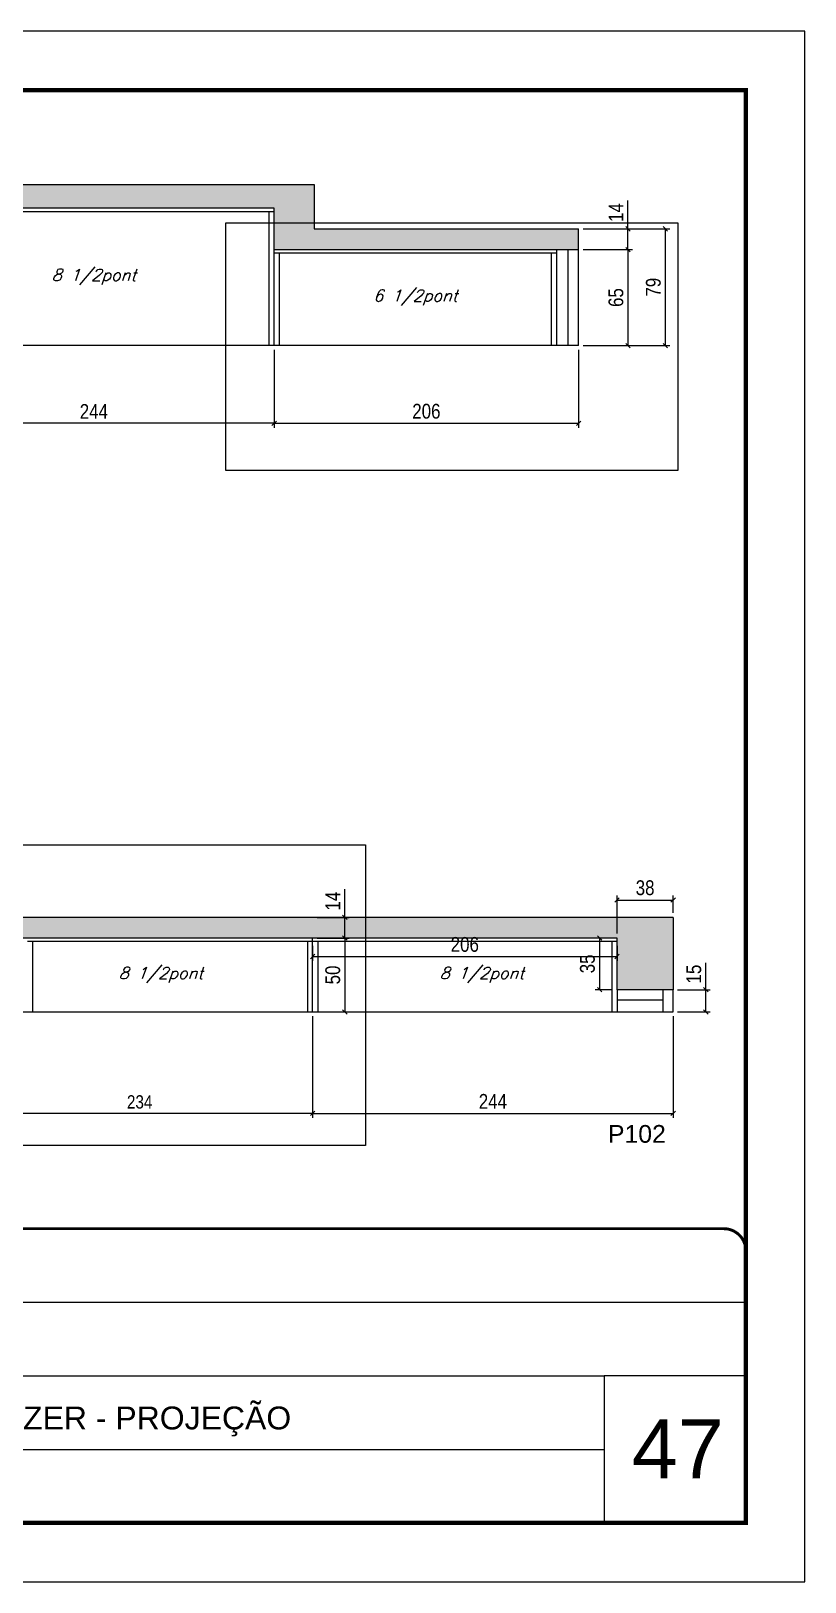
# Model space of a CAD drawing. Extents: x 2603 to 22413, y 1253 to 30260.
# Drawn here: x 6734 to 7258, y 16185 to 17235 of the extents above; entities that cross this region are included whole.
import ezdxf

# ---------------------------------------------------------------- set-up
doc = ezdxf.new("R2010")
doc.units = 0
doc.linetypes.add('CONTINUO', pattern=[0])
doc.linetypes.add('DASHED', pattern=[0.75, 0.5, -0.25])
for name, color, linetype in [('5', 5, 'Continuous'), ('COTA', 241, 'Continuous'), ('Painéis', 200, 'Continuous'), ('SARR_2.2x7', 40, 'Continuous'), ('SARR_3.5x7', 81, 'Continuous'), ('texto', 7, 'Continuous')]:
    doc.layers.add(name, color=color, linetype=linetype)
for name, color, linetype, lineweight in [('CARIMBO', 255, 'Continuous', 9), ('Folhas', 255, 'Continuous', 9), ('SARRAFO DE PRESSAO', 251, 'DASHED', 9)]:
    doc.layers.add(name, color=color, linetype=linetype, lineweight=lineweight)
doc.styles.add('ARIAL', font='arial.ttf')
doc.styles.add('COTA TECNICA', font='techl___.ttf', dxfattribs={"height": 10})
doc.styles.add('COTA TECNICA-50', font='techl___.ttf', dxfattribs={"height": 9})
doc.styles.add('Romans', font='romans.shx')
doc.styles.get("Standard").update_dxf_attribs({"font": 'arial.ttf'})
doc.dimstyles.new('COTA PAINEL-50', dxfattribs={"dimtxt": 9, "dimasz": 3, "dimexe": 3, "dimexo": 3, "dimgap": 3, "dimtad": 1, "dimdec": 1, "dimzin": 12, "dimdsep": 46, "dimtxsty": 'COTA TECNICA-50', "dimblk1": 'OBLIQUE', "dimblk2": 'OBLIQUE', "dimsah": 1, "dimcen": 0.9, "dimclrd": 4, "dimclre": 4, "dimclrt": 240, "dimadec": 1, "dimazin": 3, "dimtfac": 1, "dimtdec": 1, "dimtmove": 0, "dimatfit": 3, "dimfxl": 1, "dimtolj": 1, "dimtzin": 12, "dimarcsym": 0})
doc.dimstyles.new('PAINEL', dxfattribs={"dimtxt": 10, "dimasz": 3, "dimexe": 3, "dimexo": 3, "dimgap": 3, "dimtad": 1, "dimdec": 1, "dimzin": 12, "dimdsep": 46, "dimtxsty": 'COTA TECNICA', "dimblk1": 'OBLIQUE', "dimblk2": 'OBLIQUE', "dimsah": 1, "dimcen": 0.9, "dimclrd": 4, "dimclre": 4, "dimclrt": 240, "dimadec": 1, "dimazin": 3, "dimtfac": 1, "dimtdec": 1, "dimtmove": 0, "dimatfit": 3, "dimfxl": 1, "dimtolj": 1, "dimtzin": 12, "dimarcsym": 0})

# ---------------------------------------------------------------- blocks, each defined once
blk = doc.blocks.new('9999999999')
at = {"color": 30, "linetype": 'CONTINUO'}
for p, q in [((98564.6, 34379.6), (99584, 34379.6)), ((98564.6, 34329.8), (99488, 34329.8)), ((99584, 34329.8), (99488, 34329.8)), ((99488, 34329.8), (99488, 34230.2)), ((98564.6, 34280), (99488, 34280))]:
    blk.add_line(p, q, dxfattribs=at)
at = {"color": 30, "linetype": 'CONTINUO', "const_width": 2}
blk.add_lwpolyline([(99584, 34230.2), (99584, 34414.4, 0.414214), (99569, 34429.4), (98229, 34429.4, 0.414214), (98214, 34414.4), (98214, 34245.2, 0.414214), (98229, 34230.2), (99584, 34230.2)], format="xyb", dxfattribs=at)
at = {"layer": 'Folhas'}
blk.add_lwpolyline([(98139, 34190.2), (99624, 34190.2), (99624, 35240.2), (98139, 35240.2)], close=True, dxfattribs=at)
at = {"layer": 'Folhas', "color": 30, "const_width": 3}
blk.add_lwpolyline([(98214, 34230.2), (99584, 34230.2), (99584, 35200.2), (98214, 35200.2)], close=True, dxfattribs=at)
at = {"color": 7, "linetype": 'Continuous', "ltscale": 5, "style": 'ARIAL'}
blk.add_text('BUSINESS CENTER E LAZER - PROJEÇÃO', height=15.483, dxfattribs=at).set_placement((98837.7, 34293.5))
blk = doc.blocks.new('_Oblique')
at = {"color": 0, "linetype": 'ByBlock', "lineweight": -2}
blk.add_line((-0.5, -0.5), (0.5, 0.5), dxfattribs=at)
blk = doc.blocks.new('*D1923')
at = {"layer": 'COTA', "color": 4, "linetype": 'ByBlock', "lineweight": -2, "transparency": 16777216}
for p, q in [((6898.8, 17018.9), (6898.8, 16966.3)), ((7104.8, 17018.9), (7104.8, 16966.3)), ((6898.8, 16969.3), (7104.8, 16969.3))]:
    blk.add_line(p, q, dxfattribs=at)
at = {"layer": 'Defpoints', "color": 0, "linetype": 'ByBlock', "transparency": 16777216}
for p in [(6898.8, 17021.9), (7104.8, 17021.9), (7104.8, 16969.3)]:
    blk.add_point(p, dxfattribs=at)
at = {"layer": 'COTA', "color": 4, "linetype": 'ByBlock', "lineweight": -2, "transparency": 16777216, "xscale": 3, "yscale": 3, "zscale": 3, "rotation": 180}
blk.add_blockref('_Oblique', (6898.8, 16969.3), dxfattribs=at)
at = {"layer": 'COTA', "color": 4, "linetype": 'ByBlock', "lineweight": -2, "transparency": 16777216, "xscale": 3, "yscale": 3, "zscale": 3}
blk.add_blockref('_Oblique', (7104.8, 16969.3), dxfattribs=at)
at = {"layer": 'COTA', "color": 240, "linetype": 'ByBlock', "transparency": 16777216, "insert": (7001.8, 16977.4), "char_height": 10, "attachment_point": 5, "style": 'COTA TECNICA'}
blk.add_mtext('\\A1;206', dxfattribs=at)
blk = doc.blocks.new('*D1924')
at = {"layer": 'COTA', "color": 4, "linetype": 'ByBlock', "lineweight": -2, "transparency": 16777216}
for p, q in [((6654.8, 17018.9), (6654.8, 16966.3)), ((6898.8, 17018.9), (6898.8, 16966.3)), ((6898.8, 16969.3), (6654.8, 16969.3))]:
    blk.add_line(p, q, dxfattribs=at)
at = {"layer": 'Defpoints', "color": 0, "linetype": 'ByBlock', "transparency": 16777216}
for p in [(6654.8, 17021.9), (6898.8, 17021.9), (6654.8, 16969.3)]:
    blk.add_point(p, dxfattribs=at)
at = {"layer": 'COTA', "color": 4, "linetype": 'ByBlock', "lineweight": -2, "transparency": 16777216, "xscale": 3, "yscale": 3, "zscale": 3, "rotation": 180}
blk.add_blockref('_Oblique', (6654.8, 16969.3), dxfattribs=at)
at = {"layer": 'COTA', "color": 4, "linetype": 'ByBlock', "lineweight": -2, "transparency": 16777216, "xscale": 3, "yscale": 3, "zscale": 3}
blk.add_blockref('_Oblique', (6898.8, 16969.3), dxfattribs=at)
at = {"layer": 'COTA', "color": 240, "linetype": 'ByBlock', "transparency": 16777216, "insert": (6776.8, 16977.3), "char_height": 10, "attachment_point": 5, "style": 'COTA TECNICA'}
blk.add_mtext('\\A1;244', dxfattribs=at)
blk = doc.blocks.new('*D2005')
at = {"layer": 'COTA', "color": 4, "linetype": 'ByBlock', "lineweight": -2, "transparency": 16777216}
for p, q in [((7107.8, 17086.9), (7141.2, 17086.9)), ((7138.2, 17086.9), (7138.2, 17021.9)), ((7107.8, 17021.9), (7141.2, 17021.9))]:
    blk.add_line(p, q, dxfattribs=at)
at = {"layer": 'Defpoints', "color": 0, "linetype": 'ByBlock', "transparency": 16777216}
for p in [(7104.8, 17086.9), (7104.8, 17021.9), (7138.2, 17021.9)]:
    blk.add_point(p, dxfattribs=at)
at = {"layer": 'COTA', "color": 4, "linetype": 'ByBlock', "lineweight": -2, "transparency": 16777216, "xscale": 3, "yscale": 3, "zscale": 3}
for p, rotation in [((7138.2, 17086.9), 90), ((7138.2, 17021.9), 270)]:
    blk.add_blockref('_Oblique', p, dxfattribs=dict(at, rotation=rotation))
at = {"layer": 'COTA', "color": 240, "linetype": 'ByBlock', "transparency": 16777216, "insert": (7130.1, 17054.4), "char_height": 10, "attachment_point": 5, "rotation": 90, "style": 'COTA TECNICA'}
blk.add_mtext('\\A1;65', dxfattribs=at)
blk = doc.blocks.new('*D2006')
at = {"layer": 'COTA', "color": 4, "linetype": 'ByBlock', "lineweight": -2, "transparency": 16777216}
for p, q in [((7138.2, 17100.9), (7138.2, 17120)), ((7107.8, 17100.9), (7141.2, 17100.9)), ((7138.2, 17086.9), (7138.2, 17100.9)), ((7107.8, 17086.9), (7141.2, 17086.9))]:
    blk.add_line(p, q, dxfattribs=at)
at = {"layer": 'Defpoints', "color": 0, "linetype": 'ByBlock', "transparency": 16777216}
for p in [(7104.8, 17100.9), (7138.2, 17100.9), (7104.8, 17086.9)]:
    blk.add_point(p, dxfattribs=at)
at = {"layer": 'COTA', "color": 4, "linetype": 'ByBlock', "lineweight": -2, "transparency": 16777216, "xscale": 3, "yscale": 3, "zscale": 3}
for p, rotation in [((7138.2, 17100.9), 90), ((7138.2, 17086.9), 270)]:
    blk.add_blockref('_Oblique', p, dxfattribs=dict(at, rotation=rotation))
at = {"layer": 'COTA', "color": 240, "linetype": 'ByBlock', "transparency": 16777216, "insert": (7130.1, 17112), "char_height": 10, "attachment_point": 5, "rotation": 90, "style": 'COTA TECNICA'}
blk.add_mtext('\\A1;14', dxfattribs=at)
blk = doc.blocks.new('*D2007')
at = {"layer": 'COTA', "color": 4, "linetype": 'ByBlock', "lineweight": -2, "transparency": 16777216}
for p, q in [((7107.8, 17100.9), (7166.5, 17100.9)), ((7163.5, 17021.9), (7163.5, 17100.9)), ((7107.8, 17021.9), (7166.5, 17021.9))]:
    blk.add_line(p, q, dxfattribs=at)
at = {"layer": 'Defpoints', "color": 0, "linetype": 'ByBlock', "transparency": 16777216}
for p in [(7104.8, 17100.9), (7163.5, 17100.9), (7104.8, 17021.9)]:
    blk.add_point(p, dxfattribs=at)
at = {"layer": 'COTA', "color": 4, "linetype": 'ByBlock', "lineweight": -2, "transparency": 16777216, "xscale": 3, "yscale": 3, "zscale": 3}
for p, rotation in [((7163.5, 17100.9), 90), ((7163.5, 17021.9), 270)]:
    blk.add_blockref('_Oblique', p, dxfattribs=dict(at, rotation=rotation))
at = {"layer": 'COTA', "color": 240, "linetype": 'ByBlock', "transparency": 16777216, "insert": (7155.4, 17061.4), "char_height": 10, "attachment_point": 5, "rotation": 90, "style": 'COTA TECNICA'}
blk.add_mtext('\\A1;79', dxfattribs=at)
blk = doc.blocks.new('*D355')
at = {"layer": 'COTA', "color": 4, "linetype": 'ByBlock', "lineweight": -2, "transparency": 16777216}
for p, q in [((6924.8, 16567.8), (6924.8, 16499.1)), ((6690.8, 16552.8), (6690.8, 16499.1)), ((6924.8, 16502.1), (6690.8, 16502.1))]:
    blk.add_line(p, q, dxfattribs=at)
at = {"layer": 'Defpoints', "color": 0, "linetype": 'ByBlock', "transparency": 16777216}
for p in [(6924.8, 16570.8), (6690.8, 16555.8), (6690.8, 16502.1)]:
    blk.add_point(p, dxfattribs=at)
at = {"layer": 'COTA', "color": 4, "linetype": 'ByBlock', "lineweight": -2, "transparency": 16777216, "xscale": 3, "yscale": 3, "zscale": 3, "rotation": 180}
blk.add_blockref('_Oblique', (6690.8, 16502.1), dxfattribs=at)
at = {"layer": 'COTA', "color": 4, "linetype": 'ByBlock', "lineweight": -2, "transparency": 16777216, "xscale": 3, "yscale": 3, "zscale": 3}
blk.add_blockref('_Oblique', (6924.8, 16502.1), dxfattribs=at)
at = {"layer": 'COTA', "color": 240, "linetype": 'ByBlock', "transparency": 16777216, "insert": (6807.8, 16509.8), "char_height": 9, "attachment_point": 5, "style": 'COTA TECNICA-50'}
blk.add_mtext('\\A1;234', dxfattribs=at)
blk = doc.blocks.new('*D1958')
at = {"layer": 'COTA', "color": 4, "linetype": 'ByBlock', "lineweight": -2, "transparency": 16777216}
for p, q in [((6924.8, 16567.8), (6924.8, 16499.1)), ((7168.8, 16567.8), (7168.8, 16499.1)), ((6924.8, 16502.1), (7168.8, 16502.1))]:
    blk.add_line(p, q, dxfattribs=at)
at = {"layer": 'Defpoints', "color": 0, "linetype": 'ByBlock', "transparency": 16777216}
for p in [(6924.8, 16570.8), (7168.8, 16570.8), (7168.8, 16502.1)]:
    blk.add_point(p, dxfattribs=at)
at = {"layer": 'COTA', "color": 4, "linetype": 'ByBlock', "lineweight": -2, "transparency": 16777216, "xscale": 3, "yscale": 3, "zscale": 3, "rotation": 180}
blk.add_blockref('_Oblique', (6924.8, 16502.1), dxfattribs=at)
at = {"layer": 'COTA', "color": 4, "linetype": 'ByBlock', "lineweight": -2, "transparency": 16777216, "xscale": 3, "yscale": 3, "zscale": 3}
blk.add_blockref('_Oblique', (7168.8, 16502.1), dxfattribs=at)
at = {"layer": 'COTA', "color": 240, "linetype": 'ByBlock', "transparency": 16777216, "insert": (7046.8, 16510.2), "char_height": 10, "attachment_point": 5, "style": 'COTA TECNICA'}
blk.add_mtext('\\A1;244', dxfattribs=at)
blk = doc.blocks.new('*D1959')
at = {"layer": 'COTA', "color": 4, "linetype": 'ByBlock', "lineweight": -2, "transparency": 16777216}
for p, q in [((7190.9, 16585.8), (7190.9, 16604.1)), ((7171.8, 16585.8), (7193.9, 16585.8)), ((7190.9, 16570.8), (7190.9, 16585.8)), ((7171.8, 16570.8), (7193.9, 16570.8))]:
    blk.add_line(p, q, dxfattribs=at)
at = {"layer": 'Defpoints', "color": 0, "linetype": 'ByBlock', "transparency": 16777216}
for p in [(7168.8, 16585.8), (7190.9, 16585.8), (7168.8, 16570.8)]:
    blk.add_point(p, dxfattribs=at)
at = {"layer": 'COTA', "color": 4, "linetype": 'ByBlock', "lineweight": -2, "transparency": 16777216, "xscale": 3, "yscale": 3, "zscale": 3}
for p, rotation in [((7190.9, 16585.8), 90), ((7190.9, 16570.8), 270)]:
    blk.add_blockref('_Oblique', p, dxfattribs=dict(at, rotation=rotation))
at = {"layer": 'COTA', "color": 240, "linetype": 'ByBlock', "transparency": 16777216, "insert": (7182.8, 16596.4), "char_height": 10, "attachment_point": 5, "rotation": 90, "style": 'COTA TECNICA'}
blk.add_mtext('\\A1;15', dxfattribs=at)
blk = doc.blocks.new('*D1963')
at = {"layer": 'COTA', "color": 4, "linetype": 'ByBlock', "lineweight": -2, "transparency": 16777216}
for p, q in [((7130.8, 16623.8), (7130.8, 16649.5)), ((7130.8, 16646.5), (7168.8, 16646.5)), ((7168.8, 16637.8), (7168.8, 16649.5))]:
    blk.add_line(p, q, dxfattribs=at)
at = {"layer": 'Defpoints', "color": 0, "linetype": 'ByBlock', "transparency": 16777216}
for p in [(7168.8, 16646.5), (7168.8, 16634.8), (7130.8, 16620.8)]:
    blk.add_point(p, dxfattribs=at)
at = {"layer": 'COTA', "color": 4, "linetype": 'ByBlock', "lineweight": -2, "transparency": 16777216, "xscale": 3, "yscale": 3, "zscale": 3, "rotation": 180}
blk.add_blockref('_Oblique', (7130.8, 16646.5), dxfattribs=at)
at = {"layer": 'COTA', "color": 4, "linetype": 'ByBlock', "lineweight": -2, "transparency": 16777216, "xscale": 3, "yscale": 3, "zscale": 3}
blk.add_blockref('_Oblique', (7168.8, 16646.5), dxfattribs=at)
at = {"layer": 'COTA', "color": 240, "linetype": 'ByBlock', "transparency": 16777216, "insert": (7149.8, 16654.8), "char_height": 10, "attachment_point": 5, "style": 'COTA TECNICA'}
blk.add_mtext('\\A1;38', dxfattribs=at)
blk = doc.blocks.new('*D1968')
at = {"layer": 'COTA', "color": 4, "linetype": 'ByBlock', "lineweight": -2, "transparency": 16777216}
for p, q in [((6927.8, 16620.8), (6949.6, 16620.8)), ((6946.6, 16620.8), (6946.6, 16570.8)), ((6927.8, 16570.8), (6949.6, 16570.8))]:
    blk.add_line(p, q, dxfattribs=at)
at = {"layer": 'Defpoints', "color": 0, "linetype": 'ByBlock', "transparency": 16777216}
for p in [(6924.8, 16620.8), (6924.8, 16570.8), (6946.6, 16570.8)]:
    blk.add_point(p, dxfattribs=at)
at = {"layer": 'COTA', "color": 4, "linetype": 'ByBlock', "lineweight": -2, "transparency": 16777216, "xscale": 3, "yscale": 3, "zscale": 3}
for p, rotation in [((6946.6, 16620.8), 90), ((6946.6, 16570.8), 270)]:
    blk.add_blockref('_Oblique', p, dxfattribs=dict(at, rotation=rotation))
at = {"layer": 'COTA', "color": 240, "linetype": 'ByBlock', "transparency": 16777216, "insert": (6938.5, 16595.8), "char_height": 10, "attachment_point": 5, "rotation": 90, "style": 'COTA TECNICA'}
blk.add_mtext('\\A1;50', dxfattribs=at)
blk = doc.blocks.new('*D1978')
at = {"layer": 'COTA', "color": 4, "linetype": 'ByBlock', "lineweight": -2, "transparency": 16777216}
for p, q in [((7127.8, 16620.8), (7116, 16620.8)), ((7119, 16620.8), (7119, 16585.8)), ((7127.8, 16585.8), (7116, 16585.8))]:
    blk.add_line(p, q, dxfattribs=at)
at = {"layer": 'Defpoints', "color": 0, "linetype": 'ByBlock', "transparency": 16777216}
for p in [(7130.8, 16620.8), (7119, 16585.8), (7130.8, 16585.8)]:
    blk.add_point(p, dxfattribs=at)
at = {"layer": 'COTA', "color": 4, "linetype": 'ByBlock', "lineweight": -2, "transparency": 16777216, "xscale": 3, "yscale": 3, "zscale": 3}
for p, rotation in [((7119, 16620.8), 90), ((7119, 16585.8), 270)]:
    blk.add_blockref('_Oblique', p, dxfattribs=dict(at, rotation=rotation))
at = {"layer": 'COTA', "color": 240, "linetype": 'ByBlock', "transparency": 16777216, "insert": (7110.8, 16603.3), "char_height": 10, "attachment_point": 5, "rotation": 90, "style": 'COTA TECNICA'}
blk.add_mtext('\\A1;35', dxfattribs=at)
blk = doc.blocks.new('*D1559')
at = {"layer": 'COTA', "color": 4, "linetype": 'ByBlock', "lineweight": -2, "transparency": 16777216}
for p, q in [((6946.6, 16634.8), (6946.6, 16653.9)), ((6927.8, 16634.8), (6949.6, 16634.8)), ((6946.6, 16620.8), (6946.6, 16634.8)), ((6927.8, 16620.8), (6949.6, 16620.8))]:
    blk.add_line(p, q, dxfattribs=at)
at = {"layer": 'Defpoints', "color": 0, "linetype": 'ByBlock', "transparency": 16777216}
for p in [(6924.8, 16634.8), (6946.6, 16634.8), (6924.8, 16620.8)]:
    blk.add_point(p, dxfattribs=at)
at = {"layer": 'COTA', "color": 4, "linetype": 'ByBlock', "lineweight": -2, "transparency": 16777216, "xscale": 3, "yscale": 3, "zscale": 3}
for p, rotation in [((6946.6, 16634.8), 90), ((6946.6, 16620.8), 270)]:
    blk.add_blockref('_Oblique', p, dxfattribs=dict(at, rotation=rotation))
at = {"layer": 'COTA', "color": 240, "linetype": 'ByBlock', "transparency": 16777216, "insert": (6938.5, 16645.8), "char_height": 10, "attachment_point": 5, "rotation": 90, "style": 'COTA TECNICA'}
blk.add_mtext('\\A1;14', dxfattribs=at)
blk = doc.blocks.new('*D3304')
at = {"layer": 'COTA', "color": 4, "lineweight": -2, "transparency": 16777216}
for p, q in [((6924.8, 16615.6), (6924.8, 16605.3)), ((7130.8, 16615.6), (7130.8, 16605.3)), ((6924.8, 16608.3), (7130.8, 16608.3))]:
    blk.add_line(p, q, dxfattribs=at)
at = {"layer": 'Defpoints', "color": 0, "transparency": 16777216}
for p in [(6924.8, 16618.6), (7130.8, 16618.6), (7130.8, 16608.3)]:
    blk.add_point(p, dxfattribs=at)
at = {"layer": 'COTA', "color": 4, "lineweight": -2, "transparency": 16777216, "xscale": 3, "yscale": 3, "zscale": 3, "rotation": 180}
blk.add_blockref('_Oblique', (6924.8, 16608.3), dxfattribs=at)
at = {"layer": 'COTA', "color": 4, "lineweight": -2, "transparency": 16777216, "xscale": 3, "yscale": 3, "zscale": 3}
blk.add_blockref('_Oblique', (7130.8, 16608.3), dxfattribs=at)
at = {"layer": 'COTA', "color": 240, "transparency": 16777216, "insert": (7027.8, 16616.4), "char_height": 10, "attachment_point": 5, "style": 'COTA TECNICA'}
blk.add_mtext('\\A1;206', dxfattribs=at)

msp = doc.modelspace()

# ---------------------------------------------------------------- hatches: boundary and pattern name
at = {"layer": 'COTA', "linetype": 'ByBlock'}
h = msp.add_hatch(dxfattribs=at)
h.set_pattern_fill('AR-CONC', color=256, scale=0.03)
h.set_pattern_definition([(50, (-126456.1945, -5371.0305), (5.46554007, -0.47817257), [0.5715, -6.2865]), (355, (-126456.1945, -5371.0305), (-1.05730264, 5.73170536), [0.4572, -5.02921753]), (100.4514447, (-126455.739, -5371.0704), (4.40823741, 5.25353256), [0.48570026, -5.34270734]), (46.1842, (-126456.1945, -5369.5065), (8.13237123, -1.26126984), [0.85725, -9.42975]), (96.6355576, (-126455.517, -5369.612), (7.122124, 7.42278374), [0.7285507, -8.01406824]), (351.184151, (-126456.1945, -5369.5065), (7.122124, 7.42278374), [0.685799, -7.54379196]), (21, (-126455.4325, -5369.8875), (4.54843174, -3.06795595), [0.5715, -6.2865]), (326, (-126455.4325, -5369.8875), (1.85406085, 5.52563898), [0.4572, -5.0292]), (71.451445, (-126455.0535, -5370.143), (6.40249258, 2.45768307), [0.48570026, -5.34269813]), (37.5, (-126456.1945, -5371.0305), (0.092658098, 2.536651166), [0, -4.96824, 0, -5.1054, 0, -5.04825]), (7.5, (-126456.1945, -5371.0305), (2.004589875, 3.005417245), [0, -2.91084, 0, -4.85394, 0, -1.92405]), (327.5, (-126457.8938, -5371.0305), (4.067717855, -0.17186232), [0, -1.905, 0, -5.9436, 0, -7.8867]), (317.5, (-126458.6558, -5371.0305), (4.44387544, 0.76279473), [0, -2.4765, 0, -3.94716, 0, -5.6007])])
h.paths.add_polyline_path([(6480.3, 17051.9), (6480.3, 17021.9), (6510.3, 17021.9), (6510.3, 17114.9), (6898.8, 17114.9), (6898.8, 17086.9), (7104.8, 17086.9), (7104.8, 17100.9), (6925.8, 17100.9), (6925.8, 17130.9), (6510.3, 17130.9), (6510.3, 17145.9), (6480.3, 17145.9), (6480.3, 17120.9), (6354.8, 17120.9), (6354.8, 17145.9), (6012.3, 17145.9), (6012.3, 17130.9), (6012.3, 17097.9), (5901.8, 17097.9), (5901.8, 17083.9), (6039.3, 17083.9), (6039.3, 17129.9), (6321.8, 17131.9), (6321.8, 17104.9), (6480.3, 17104.9)])
h = msp.add_hatch(dxfattribs=at)
h.set_pattern_fill('AR-CONC', color=256, scale=0.03)
h.set_pattern_definition([(50, (-124832.3796, -5880.788), (5.46554007, -0.47817257), [0.5715, -6.2865]), (355, (-124832.3796, -5880.788), (-1.05730264, 5.73170536), [0.4572, -5.02921753]), (100.4514447, (-124831.924, -5880.828), (4.40823741, 5.25353256), [0.48570026, -5.34270734]), (46.1842, (-124832.3796, -5879.264), (8.13237123, -1.26126984), [0.85725, -9.42975]), (96.6355576, (-124831.702, -5879.369), (7.122124, 7.42278374), [0.7285507, -8.01406824]), (351.184151, (-124832.3796, -5879.264), (7.122124, 7.42278374), [0.685799, -7.54379196]), (21, (-124831.6176, -5879.645), (4.54843174, -3.06795595), [0.5715, -6.2865]), (326, (-124831.6176, -5879.645), (1.85406085, 5.52563898), [0.4572, -5.0292]), (71.451445, (-124831.2385, -5879.901), (6.40249258, 2.45768307), [0.48570026, -5.34269813]), (37.5, (-124832.3796, -5880.7881), (0.092658098, 2.536651166), [0, -4.96824, 0, -5.1054, 0, -5.04825]), (7.5, (-124832.3796, -5880.7881), (2.004589875, 3.005417245), [0, -2.91084, 0, -4.85394, 0, -1.92405]), (327.5, (-124834.0788, -5880.7881), (4.067717855, -0.17186232), [0, -1.905, 0, -5.9436, 0, -7.8867]), (317.5, (-124834.841, -5880.788), (4.44387544, 0.76279473), [0, -2.4765, 0, -3.94716, 0, -5.6007])])
h.paths.add_polyline_path([(6192.8, 16620.75), (6652.8, 16620.75), (6652.8, 16585.75), (6690.8, 16585.75), (6690.8, 16620.75), (7130.8, 16620.75), (7130.8, 16585.75), (7168.8, 16585.75), (7168.8, 16634.75), (6165.8, 16634.75), (6165.8, 16619.75), (5901.8, 16619.75), (5901.8, 16605.75), (6165.8, 16605.75), (6165.8, 16570.75), (6192.8, 16570.75)])

# ---------------------------------------------------------------- linework, layer by layer
for p, q in [((6510.3, 17130.9), (6925.8, 17130.9)), ((6925.8, 17130.9), (6925.8, 17100.9)), ((6925.8, 17100.9), (7104.8, 17100.9)), ((7104.8, 17086.9), (7104.8, 17100.9)), ((7168.8, 16634.75), (6165.8, 16634.75)), ((7168.8, 16634.75), (7168.8, 16585.75))]:
    msp.add_line(p, q, dxfattribs=at)
at = {"layer": 'COTA'}
for points in [[(6866.1, 17105.02), (7171.84, 17105.02), (7171.84, 16937.26), (6866.1, 16937.26)], [(6657.96, 16683.88), (6960.66, 16683.88), (6960.66, 16480.37), (6657.96, 16480.37)]]:
    msp.add_lwpolyline(points, close=True, dxfattribs=at)
at = {"layer": 'Painéis', "linetype": 'Continuous'}
for p, q in [((6898.8, 17114.9), (6510.3, 17114.9)), ((6898.8, 17021.9), (6898.8, 17114.9)), ((6898.8, 17086.9), (7104.8, 17086.9)), ((7104.8, 17021.9), (7104.8, 17086.9)), ((6898.8, 17021.9), (6510.3, 17021.9)), ((7104.8, 17021.9), (6898.8, 17021.9)), ((7130.8, 16620.75), (6690.8, 16620.75)), ((6924.8, 16570.75), (6924.8, 16620.75)), ((7130.8, 16585.75), (7130.8, 16620.75)), ((7168.8, 16585.75), (7130.8, 16585.75)), ((7168.8, 16570.75), (7168.8, 16585.75)), ((6690.8, 16570.75), (7168.8, 16570.75))]:
    msp.add_line(p, q, dxfattribs=at)
at = {"layer": 'SARR_2.2x7', "linetype": 'Continuous'}
for p, q in [((6654.8, 17112.7), (6898.8, 17112.7)), ((6898.8, 17084.7), (7089.8, 17084.7)), ((7097.8, 17021.9), (7097.8, 17086.9)), ((6924.8, 16618.55), (6731.8, 16618.55)), ((7130.8, 16618.55), (6924.8, 16618.55)), ((7161.8, 16585.75), (7161.8, 16570.75)), ((7161.8, 16578.75), (7130.8, 16578.75))]:
    msp.add_line(p, q, dxfattribs=at)
at = {"layer": 'SARR_3.5x7'}
for p, q in [((6895.3, 17112.7), (6895.3, 17021.9)), ((6902.3, 17084.7), (6902.3, 17021.9)), ((7086.3, 17084.7), (7086.3, 17021.9)), ((7089.8, 17086.9), (7089.8, 17021.9)), ((6735.3, 16618.55), (6735.3, 16570.75)), ((6921.3, 16618.55), (6921.3, 16570.75)), ((6928.3, 16618.55), (6928.3, 16570.75)), ((7127.3, 16618.55), (7127.3, 16570.75)), ((7130.8, 16585.75), (7130.8, 16570.75))]:
    msp.add_line(p, q, dxfattribs=at)

# ---------------------------------------------------------------- block references
at = {"layer": 'SARRAFO DE PRESSAO', "color": 6, "linetype": 'ByBlock'}
msp.add_blockref('9999999999', (-92366.01, -18005.36), dxfattribs=at)

# ---------------------------------------------------------------- texts
at = {"layer": '5', "linetype": 'Continuous'}
msp.add_text('P102', height=12, rotation=0.00004, dxfattribs=at).set_placement((7124.68, 16482.2))
at = {"layer": 'CARIMBO', "style": 'ARIAL'}
msp.add_text('47', height=40, dxfattribs=at).set_placement((7140.83, 16254.99))
at = {"layer": 'texto', "color": 2, "char_height": 8, "attachment_point": 5, "style": 'Romans'}
for s, insert in [('{\\Q19;\\C256;8 1/2pont}', (6776.8, 17068.4)), ('{\\Q19;\\C256;6 1/2pont}', (6994.3, 17054.4)), ('{\\Q19;\\C256;8 1/2pont}', (6822.1, 16595.75)), ('{\\Q19;\\C256;8 1/2pont}', (7039.3, 16595.75))]:
    msp.add_mtext(s, dxfattribs=dict(at, insert=insert))

# ---------------------------------------------------------------- dimensions: what is measured, and where the dimension line sits
at = {"layer": 'COTA', "linetype": 'ByBlock'}
for base, p1, p2, angle, picture, middle in [((7138.19, 17100.9), (7104.8, 17086.9), (7104.8, 17100.9), 90, '*D2006', (7130.12, 17111.96)), ((7163.51, 17100.9), (7104.8, 17021.9), (7104.8, 17100.9), 90, '*D2007', (7155.41, 17061.4)), ((7138.19, 17021.9), (7104.8, 17086.9), (7104.8, 17021.9), 90, '*D2005', (7130.08, 17054.4)), ((6654.8, 16969.27), (6898.8, 17021.9), (6654.8, 17021.9), 180, '*D1924', (6776.8, 16977.34)), ((7104.8, 16969.27), (6898.8, 17021.9), (7104.8, 17021.9), 180, '*D1923', (7001.8, 16977.37)), ((6946.58, 16634.75), (6924.8, 16620.75), (6924.8, 16634.75), 90, '*D1559', (6938.51, 16645.81)), ((7168.8, 16646.55), (7130.8, 16620.75), (7168.8, 16634.75), 180, '*D1963', (7149.8, 16654.79)), ((6946.58, 16570.75), (6924.8, 16620.75), (6924.8, 16570.75), 90, '*D1968', (6938.47, 16595.75)), ((7119.02, 16585.75), (7130.8, 16620.75), (7130.8, 16585.75), 90, '*D1978', (7110.81, 16603.25)), ((7190.88, 16585.75), (7168.8, 16570.75), (7168.8, 16585.75), 90, '*D1959', (7182.77, 16596.44))]:
    dim = msp.add_linear_dim(base=base, p1=p1, p2=p2, angle=angle, dimstyle='PAINEL', dxfattribs=at)
    dim.commit()
    dim.dimension.update_dxf_attribs({"geometry": picture, "text_midpoint": middle})
at = {"layer": 'COTA'}
dim = msp.add_linear_dim(base=(7130.8, 16608.3), p1=(6924.8, 16618.55), p2=(7130.8, 16618.55), dimstyle='PAINEL', dxfattribs=at)
dim.commit()
dim.dimension.update_dxf_attribs({"geometry": '*D3304', "text_midpoint": (7027.8, 16616.4)})
at = {"layer": 'COTA', "linetype": 'ByBlock'}
dim = msp.add_linear_dim(base=(6690.8, 16502.09), p1=(6924.8, 16570.75), p2=(6690.8, 16555.75), dimstyle='COTA PAINEL-50', override={"dimarcsym": 1}, dxfattribs=at)
dim.commit()
dim.dimension.update_dxf_attribs({"geometry": '*D355', "text_midpoint": (6807.8, 16509.79)})
dim = msp.add_linear_dim(base=(7168.8, 16502.09), p1=(6924.8, 16570.75), p2=(7168.8, 16570.75), dimstyle='PAINEL', dxfattribs=at)
dim.commit()
dim.dimension.update_dxf_attribs({"geometry": '*D1958', "text_midpoint": (7046.8, 16510.17)})

doc.saveas('drawing.dxf')
